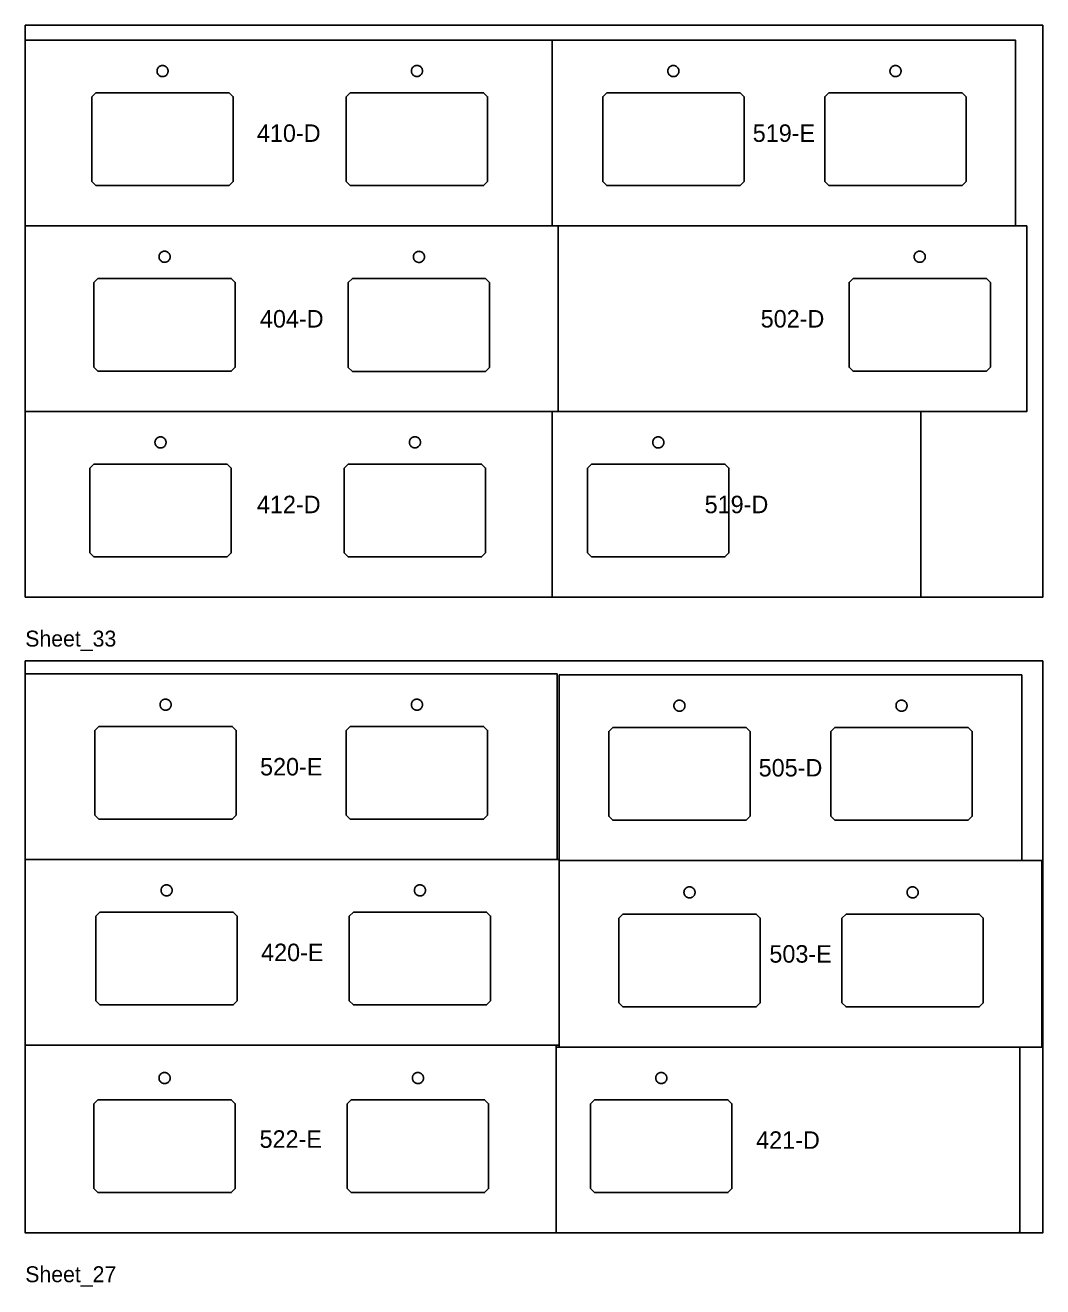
# Model space of a CAD drawing. Header units: millimetres. Extents: x 0 to 20200, y 0 to 17898.
# Drawn here: x 6800 to 10000, y 9831 to 13800 of the extents above; entities that cross this region are included whole.
import ezdxf
from ezdxf.enums import TextEntityAlignment as Align

# ---------------------------------------------------------------- set-up
doc = ezdxf.new("R2010")
doc.units = ezdxf.units.MM
for name, color, linetype in [('HOLES', 7, 'Continuous'), ('NUMBERS', 7, 'Continuous'), ('OUTER', 7, 'Continuous'), ('SHEET_BORDER', 7, 'Continuous')]:
    doc.layers.add(name, color=color, linetype=linetype)

msp = doc.modelspace()

# ---------------------------------------------------------------- linework, layer by layer
at = {"layer": 'HOLES', "color": 5}
for points in [[(7249.3, 13655.8), (7249.2, 13657.5), (7248.9, 13659.2), (7248.5, 13660.9), (7247.9, 13662.5), (7247.1, 13664.1), (7246.2, 13665.6), (7245.2, 13667), (7244, 13668.3), (7242.7, 13669.4), (7241.3, 13670.4), (7239.8, 13671.3), (7238.2, 13672), (7236.5, 13672.6), (7234.8, 13673), (7233.1, 13673.2), (7231.4, 13673.2), (7229.6, 13673.1), (7227.9, 13672.8), (7226.2, 13672.3), (7224.6, 13671.7), (7223.1, 13670.9), (7221.6, 13669.9), (7220.2, 13668.9), (7219, 13667.6), (7217.9, 13666.3), (7216.9, 13664.9), (7216.1, 13663.3), (7215.4, 13661.7), (7214.9, 13660.1), (7214.5, 13658.4), (7214.4, 13656.6), (7214.4, 13654.9), (7214.5, 13653.2), (7214.9, 13651.5), (7215.4, 13649.8), (7216.1, 13648.2), (7216.9, 13646.7), (7217.9, 13645.2), (7219, 13643.9), (7220.2, 13642.7), (7221.6, 13641.6), (7223.1, 13640.6), (7224.6, 13639.8), (7226.2, 13639.2), (7227.9, 13638.7), (7229.6, 13638.4), (7231.4, 13638.3), (7233.1, 13638.3), (7234.8, 13638.6), (7236.5, 13639), (7238.2, 13639.5), (7239.8, 13640.2), (7241.3, 13641.1), (7242.7, 13642.1), (7244, 13643.3), (7245.2, 13644.5), (7246.2, 13645.9), (7247.1, 13647.4), (7247.9, 13649), (7248.5, 13650.6), (7248.9, 13652.3), (7249.2, 13654), (7249.3, 13655.8)], [(8049.4, 13656), (8049.3, 13657.8), (8049, 13659.5), (8048.6, 13661.2), (8048, 13662.8), (8047.2, 13664.4), (8046.3, 13665.9), (8045.3, 13667.3), (8044.1, 13668.6), (8042.8, 13669.7), (8041.4, 13670.7), (8039.9, 13671.6), (8038.3, 13672.3), (8036.6, 13672.9), (8034.9, 13673.2), (8033.2, 13673.5), (8031.5, 13673.5), (8029.7, 13673.4), (8028, 13673.1), (8026.3, 13672.6), (8024.7, 13672), (8023.2, 13671.2), (8021.7, 13670.2), (8020.3, 13669.1), (8019.1, 13667.9), (8018, 13666.6), (8017, 13665.2), (8016.2, 13663.6), (8015.5, 13662), (8015, 13660.4), (8014.6, 13658.7), (8014.5, 13656.9), (8014.5, 13655.2), (8014.6, 13653.4), (8015, 13651.7), (8015.5, 13650.1), (8016.2, 13648.5), (8017, 13646.9), (8018, 13645.5), (8019.1, 13644.2), (8020.3, 13643), (8021.7, 13641.9), (8023.2, 13640.9), (8024.7, 13640.1), (8026.3, 13639.5), (8028, 13639), (8029.7, 13638.7), (8031.5, 13638.6), (8033.2, 13638.6), (8034.9, 13638.9), (8036.6, 13639.2), (8038.3, 13639.8), (8039.9, 13640.5), (8041.4, 13641.4), (8042.8, 13642.4), (8044.1, 13643.5), (8045.3, 13644.8), (8046.3, 13646.2), (8047.2, 13647.7), (8048, 13649.3), (8048.6, 13650.9), (8049, 13652.6), (8049.3, 13654.3), (8049.4, 13656)], [(8855.8, 13655.8), (8855.7, 13657.5), (8855.5, 13659.2), (8855, 13660.9), (8854.4, 13662.5), (8853.7, 13664.1), (8852.8, 13665.6), (8851.7, 13667), (8850.5, 13668.3), (8849.2, 13669.4), (8847.8, 13670.4), (8846.3, 13671.3), (8844.7, 13672), (8843.1, 13672.6), (8841.4, 13673), (8839.7, 13673.2), (8837.9, 13673.2), (8836.2, 13673.1), (8834.5, 13672.8), (8832.8, 13672.3), (8831.2, 13671.7), (8829.6, 13670.9), (8828.2, 13669.9), (8826.8, 13668.9), (8825.5, 13667.6), (8824.4, 13666.3), (8823.4, 13664.9), (8822.6, 13663.3), (8821.9, 13661.7), (8821.4, 13660.1), (8821.1, 13658.4), (8820.9, 13656.6), (8820.9, 13654.9), (8821.1, 13653.2), (8821.4, 13651.5), (8821.9, 13649.8), (8822.6, 13648.2), (8823.4, 13646.7), (8824.4, 13645.2), (8825.5, 13643.9), (8826.8, 13642.7), (8828.2, 13641.6), (8829.6, 13640.6), (8831.2, 13639.8), (8832.8, 13639.2), (8834.5, 13638.7), (8836.2, 13638.4), (8837.9, 13638.3), (8839.7, 13638.3), (8841.4, 13638.6), (8843.1, 13639), (8844.7, 13639.5), (8846.3, 13640.2), (8847.8, 13641.1), (8849.2, 13642.1), (8850.5, 13643.3), (8851.7, 13644.5), (8852.8, 13645.9), (8853.7, 13647.4), (8854.4, 13649), (8855, 13650.6), (8855.5, 13652.3), (8855.7, 13654), (8855.8, 13655.8)], [(9554.3, 13655.8), (9554.2, 13657.5), (9554, 13659.2), (9553.5, 13660.9), (9552.9, 13662.5), (9552.2, 13664.1), (9551.3, 13665.6), (9550.2, 13667), (9549, 13668.3), (9547.7, 13669.4), (9546.3, 13670.4), (9544.8, 13671.3), (9543.2, 13672), (9541.6, 13672.6), (9539.9, 13673), (9538.2, 13673.2), (9536.4, 13673.2), (9534.7, 13673.1), (9533, 13672.8), (9531.3, 13672.3), (9529.7, 13671.7), (9528.1, 13670.9), (9526.7, 13669.9), (9525.3, 13668.9), (9524, 13667.6), (9522.9, 13666.3), (9521.9, 13664.9), (9521.1, 13663.3), (9520.4, 13661.7), (9519.9, 13660.1), (9519.6, 13658.4), (9519.4, 13656.6), (9519.4, 13654.9), (9519.6, 13653.2), (9519.9, 13651.5), (9520.4, 13649.8), (9521.1, 13648.2), (9521.9, 13646.7), (9522.9, 13645.2), (9524, 13643.9), (9525.3, 13642.7), (9526.7, 13641.6), (9528.1, 13640.6), (9529.7, 13639.8), (9531.3, 13639.2), (9533, 13638.7), (9534.7, 13638.4), (9536.4, 13638.3), (9538.2, 13638.3), (9539.9, 13638.6), (9541.6, 13639), (9543.2, 13639.5), (9544.8, 13640.2), (9546.3, 13641.1), (9547.7, 13642.1), (9549, 13643.3), (9550.2, 13644.5), (9551.3, 13645.9), (9552.2, 13647.4), (9552.9, 13649), (9553.5, 13650.6), (9554, 13652.3), (9554.2, 13654), (9554.3, 13655.8)], [(7022.2, 13587.5), (7441.3, 13587.5), (7454, 13574.8), (7454, 13308.1), (7441.3, 13295.4), (7022.2, 13295.4), (7009.5, 13308.1), (7009.5, 13574.8), (7022.2, 13587.5)], [(7822.3, 13587.8), (8241.4, 13587.8), (8254.1, 13575.1), (8254.1, 13308.4), (8241.4, 13295.7), (7822.3, 13295.7), (7809.6, 13308.4), (7809.6, 13575.1), (7822.3, 13587.8)], [(8628.8, 13587.5), (9047.9, 13587.5), (9060.6, 13574.8), (9060.6, 13308.1), (9047.9, 13295.4), (8628.8, 13295.4), (8616.1, 13308.1), (8616.1, 13574.8), (8628.8, 13587.5)], [(9327.3, 13587.5), (9746.4, 13587.5), (9759.1, 13574.8), (9759.1, 13308.1), (9746.4, 13295.4), (9327.3, 13295.4), (9314.6, 13308.1), (9314.6, 13574.8), (9327.3, 13587.5)], [(7255.6, 13071.6), (7255.5, 13073.3), (7255.3, 13075), (7254.8, 13076.7), (7254.2, 13078.3), (7253.5, 13079.9), (7252.6, 13081.4), (7251.5, 13082.8), (7250.3, 13084.1), (7249, 13085.2), (7247.6, 13086.2), (7246.1, 13087.1), (7244.5, 13087.8), (7242.9, 13088.4), (7241.2, 13088.8), (7239.5, 13089), (7237.7, 13089), (7236, 13088.9), (7234.3, 13088.6), (7232.6, 13088.1), (7231, 13087.5), (7229.4, 13086.7), (7228, 13085.7), (7226.6, 13084.7), (7225.3, 13083.4), (7224.2, 13082.1), (7223.2, 13080.7), (7222.4, 13079.1), (7221.7, 13077.5), (7221.2, 13075.9), (7220.9, 13074.2), (7220.7, 13072.4), (7220.7, 13070.7), (7220.9, 13069), (7221.2, 13067.3), (7221.7, 13065.6), (7222.4, 13064), (7223.2, 13062.5), (7224.2, 13061), (7225.3, 13059.7), (7226.6, 13058.5), (7228, 13057.4), (7229.4, 13056.4), (7231, 13055.6), (7232.6, 13055), (7234.3, 13054.5), (7236, 13054.2), (7237.7, 13054.1), (7239.5, 13054.1), (7241.2, 13054.4), (7242.9, 13054.8), (7244.5, 13055.3), (7246.1, 13056), (7247.6, 13056.9), (7249, 13057.9), (7250.3, 13059.1), (7251.5, 13060.3), (7252.6, 13061.7), (7253.5, 13063.2), (7254.2, 13064.8), (7254.8, 13066.4), (7255.3, 13068.1), (7255.5, 13069.8), (7255.6, 13071.6)], [(8055.7, 13071.1), (8055.6, 13072.9), (8055.4, 13074.6), (8054.9, 13076.3), (8054.3, 13077.9), (8053.6, 13079.5), (8052.7, 13081), (8051.6, 13082.4), (8050.4, 13083.6), (8049.1, 13084.8), (8047.7, 13085.8), (8046.2, 13086.7), (8044.6, 13087.4), (8043, 13087.9), (8041.3, 13088.3), (8039.6, 13088.5), (8037.8, 13088.6), (8036.1, 13088.5), (8034.4, 13088.2), (8032.7, 13087.7), (8031.1, 13087.1), (8029.5, 13086.3), (8028.1, 13085.3), (8026.7, 13084.2), (8025.4, 13083), (8024.3, 13081.7), (8023.3, 13080.2), (8022.5, 13078.7), (8021.8, 13077.1), (8021.3, 13075.4), (8021, 13073.7), (8020.8, 13072), (8020.8, 13070.3), (8021, 13068.5), (8021.3, 13066.8), (8021.8, 13065.2), (8022.5, 13063.6), (8023.3, 13062), (8024.3, 13060.6), (8025.4, 13059.3), (8026.7, 13058), (8028.1, 13057), (8029.5, 13056), (8031.1, 13055.2), (8032.7, 13054.6), (8034.4, 13054.1), (8036.1, 13053.8), (8037.8, 13053.7), (8039.6, 13053.7), (8041.3, 13053.9), (8043, 13054.3), (8044.6, 13054.9), (8046.2, 13055.6), (8047.7, 13056.5), (8049.1, 13057.5), (8050.4, 13058.6), (8051.6, 13059.9), (8052.7, 13061.3), (8053.6, 13062.8), (8054.3, 13064.4), (8054.9, 13066), (8055.4, 13067.7), (8055.6, 13069.4), (8055.7, 13071.1)], [(9630.5, 13071.6), (9630.4, 13073.3), (9630.2, 13075), (9629.7, 13076.7), (9629.1, 13078.3), (9628.4, 13079.9), (9627.5, 13081.4), (9626.4, 13082.8), (9625.2, 13084.1), (9623.9, 13085.2), (9622.5, 13086.2), (9621, 13087.1), (9619.4, 13087.8), (9617.8, 13088.4), (9616.1, 13088.8), (9614.4, 13089), (9612.6, 13089), (9610.9, 13088.9), (9609.2, 13088.6), (9607.5, 13088.1), (9605.9, 13087.5), (9604.3, 13086.7), (9602.9, 13085.7), (9601.5, 13084.7), (9600.2, 13083.4), (9599.1, 13082.1), (9598.1, 13080.7), (9597.3, 13079.1), (9596.6, 13077.5), (9596.1, 13075.9), (9595.8, 13074.2), (9595.6, 13072.4), (9595.6, 13070.7), (9595.8, 13069), (9596.1, 13067.3), (9596.6, 13065.6), (9597.3, 13064), (9598.1, 13062.5), (9599.1, 13061), (9600.2, 13059.7), (9601.5, 13058.5), (9602.9, 13057.4), (9604.3, 13056.4), (9605.9, 13055.6), (9607.5, 13055), (9609.2, 13054.5), (9610.9, 13054.2), (9612.6, 13054.1), (9614.4, 13054.1), (9616.1, 13054.4), (9617.8, 13054.8), (9619.4, 13055.3), (9621, 13056), (9622.5, 13056.9), (9623.9, 13057.9), (9625.2, 13059.1), (9626.4, 13060.3), (9627.5, 13061.7), (9628.4, 13063.2), (9629.1, 13064.8), (9629.7, 13066.4), (9630.2, 13068.1), (9630.4, 13069.8), (9630.5, 13071.6)], [(7028.6, 13003.3), (7447.7, 13003.3), (7460.4, 12990.6), (7460.4, 12723.9), (7447.7, 12711.2), (7028.6, 12711.2), (7015.9, 12723.9), (7015.9, 12990.6), (7028.6, 13003.3)], [(7828.7, 13002.9), (8247.8, 13002.9), (8260.5, 12990.2), (8260.5, 12723.5), (8247.8, 12710.8), (7828.7, 12710.8), (7816, 12723.5), (7816, 12990.2), (7828.7, 13002.9)], [(9403.5, 13003.3), (9822.6, 13003.3), (9835.3, 12990.6), (9835.3, 12723.9), (9822.6, 12711.2), (9403.5, 12711.2), (9390.8, 12723.9), (9390.8, 12990.6), (9403.5, 13003.3)], [(7242.9, 12487.4), (7242.8, 12489.1), (7242.6, 12490.8), (7242.1, 12492.5), (7241.5, 12494.1), (7240.8, 12495.7), (7239.9, 12497.2), (7238.8, 12498.6), (7237.6, 12499.9), (7236.3, 12501), (7234.9, 12502), (7233.4, 12502.9), (7231.8, 12503.6), (7230.2, 12504.2), (7228.5, 12504.6), (7226.8, 12504.8), (7225, 12504.8), (7223.3, 12504.7), (7221.6, 12504.4), (7219.9, 12503.9), (7218.3, 12503.3), (7216.7, 12502.5), (7215.3, 12501.5), (7213.9, 12500.5), (7212.6, 12499.2), (7211.5, 12497.9), (7210.5, 12496.5), (7209.7, 12494.9), (7209, 12493.3), (7208.5, 12491.7), (7208.2, 12490), (7208, 12488.2), (7208, 12486.5), (7208.2, 12484.8), (7208.5, 12483.1), (7209, 12481.4), (7209.7, 12479.8), (7210.5, 12478.3), (7211.5, 12476.8), (7212.6, 12475.5), (7213.9, 12474.3), (7215.3, 12473.2), (7216.7, 12472.2), (7218.3, 12471.4), (7219.9, 12470.8), (7221.6, 12470.3), (7223.3, 12470), (7225, 12469.9), (7226.8, 12469.9), (7228.5, 12470.2), (7230.2, 12470.6), (7231.8, 12471.1), (7233.4, 12471.8), (7234.9, 12472.7), (7236.3, 12473.7), (7237.6, 12474.9), (7238.8, 12476.1), (7239.9, 12477.5), (7240.8, 12479), (7241.5, 12480.6), (7242.1, 12482.2), (7242.6, 12483.9), (7242.8, 12485.6), (7242.9, 12487.4)], [(8043, 12487.6), (8042.9, 12489.4), (8042.7, 12491.1), (8042.2, 12492.8), (8041.6, 12494.4), (8040.9, 12496), (8040, 12497.5), (8038.9, 12498.9), (8037.7, 12500.2), (8036.4, 12501.3), (8035, 12502.3), (8033.5, 12503.2), (8031.9, 12503.9), (8030.3, 12504.5), (8028.6, 12504.8), (8026.9, 12505.1), (8025.1, 12505.1), (8023.4, 12505), (8021.7, 12504.7), (8020, 12504.2), (8018.4, 12503.6), (8016.8, 12502.8), (8015.4, 12501.8), (8014, 12500.7), (8012.7, 12499.5), (8011.6, 12498.2), (8010.6, 12496.8), (8009.8, 12495.2), (8009.1, 12493.6), (8008.6, 12492), (8008.3, 12490.3), (8008.1, 12488.5), (8008.1, 12486.8), (8008.3, 12485), (8008.6, 12483.3), (8009.1, 12481.7), (8009.8, 12480.1), (8010.6, 12478.5), (8011.6, 12477.1), (8012.7, 12475.8), (8014, 12474.6), (8015.4, 12473.5), (8016.8, 12472.5), (8018.4, 12471.7), (8020, 12471.1), (8021.7, 12470.6), (8023.4, 12470.3), (8025.1, 12470.2), (8026.9, 12470.2), (8028.6, 12470.5), (8030.3, 12470.8), (8031.9, 12471.4), (8033.5, 12472.1), (8035, 12473), (8036.4, 12474), (8037.7, 12475.1), (8038.9, 12476.4), (8040, 12477.8), (8040.9, 12479.3), (8041.6, 12480.9), (8042.2, 12482.5), (8042.7, 12484.2), (8042.9, 12485.9), (8043, 12487.6)], [(8808.2, 12487.4), (8808.1, 12489.1), (8807.8, 12490.8), (8807.4, 12492.5), (8806.8, 12494.1), (8806.1, 12495.7), (8805.2, 12497.2), (8804.1, 12498.6), (8802.9, 12499.9), (8801.6, 12501), (8800.2, 12502), (8798.7, 12502.9), (8797.1, 12503.6), (8795.5, 12504.2), (8793.8, 12504.6), (8792, 12504.8), (8790.3, 12504.8), (8788.6, 12504.7), (8786.8, 12504.4), (8785.2, 12503.9), (8783.5, 12503.3), (8782, 12502.5), (8780.5, 12501.5), (8779.2, 12500.5), (8777.9, 12499.2), (8776.8, 12497.9), (8775.8, 12496.5), (8775, 12494.9), (8774.3, 12493.3), (8773.8, 12491.7), (8773.5, 12490), (8773.3, 12488.2), (8773.3, 12486.5), (8773.5, 12484.8), (8773.8, 12483.1), (8774.3, 12481.4), (8775, 12479.8), (8775.8, 12478.3), (8776.8, 12476.8), (8777.9, 12475.5), (8779.2, 12474.3), (8780.5, 12473.2), (8782, 12472.2), (8783.5, 12471.4), (8785.2, 12470.8), (8786.8, 12470.3), (8788.6, 12470), (8790.3, 12469.9), (8792, 12469.9), (8793.8, 12470.2), (8795.5, 12470.6), (8797.1, 12471.1), (8798.7, 12471.8), (8800.2, 12472.7), (8801.6, 12473.7), (8802.9, 12474.9), (8804.1, 12476.1), (8805.2, 12477.5), (8806.1, 12479), (8806.8, 12480.6), (8807.4, 12482.2), (8807.8, 12483.9), (8808.1, 12485.6), (8808.2, 12487.4)], [(7015.9, 12419.1), (7435, 12419.1), (7447.7, 12406.4), (7447.7, 12139.7), (7435, 12127), (7015.9, 12127), (7003.2, 12139.7), (7003.2, 12406.4), (7015.9, 12419.1)], [(7816, 12419.4), (8235.1, 12419.4), (8247.8, 12406.7), (8247.8, 12140), (8235.1, 12127.3), (7816, 12127.3), (7803.3, 12140), (7803.3, 12406.7), (7816, 12419.4)], [(8581.2, 12419.1), (9000.3, 12419.1), (9013, 12406.4), (9013, 12139.7), (9000.3, 12127), (8581.2, 12127), (8568.5, 12139.7), (8568.5, 12406.4), (8581.2, 12419.1)], [(7258.8, 11662.1), (7258.7, 11663.9), (7258.4, 11665.6), (7258, 11667.3), (7257.4, 11668.9), (7256.7, 11670.5), (7255.8, 11671.9), (7254.7, 11673.3), (7253.5, 11674.6), (7252.2, 11675.8), (7250.8, 11676.8), (7249.3, 11677.7), (7247.7, 11678.4), (7246.1, 11678.9), (7244.4, 11679.3), (7242.6, 11679.5), (7240.9, 11679.6), (7239.2, 11679.4), (7237.4, 11679.1), (7235.8, 11678.7), (7234.1, 11678), (7232.6, 11677.2), (7231.1, 11676.3), (7229.8, 11675.2), (7228.5, 11674), (7227.4, 11672.7), (7226.4, 11671.2), (7225.6, 11669.7), (7224.9, 11668.1), (7224.4, 11666.4), (7224.1, 11664.7), (7223.9, 11663), (7223.9, 11661.2), (7224.1, 11659.5), (7224.4, 11657.8), (7224.9, 11656.1), (7225.6, 11654.5), (7226.4, 11653), (7227.4, 11651.6), (7228.5, 11650.2), (7229.8, 11649), (7231.1, 11647.9), (7232.6, 11647), (7234.1, 11646.2), (7235.8, 11645.6), (7237.4, 11645.1), (7239.2, 11644.8), (7240.9, 11644.7), (7242.6, 11644.7), (7244.4, 11644.9), (7246.1, 11645.3), (7247.7, 11645.9), (7249.3, 11646.6), (7250.8, 11647.4), (7252.2, 11648.5), (7253.5, 11649.6), (7254.7, 11650.9), (7255.8, 11652.3), (7256.7, 11653.8), (7257.4, 11655.3), (7258, 11657), (7258.4, 11658.7), (7258.7, 11660.4), (7258.8, 11662.1)], [(8049.4, 11662.1), (8049.3, 11663.9), (8049, 11665.6), (8048.6, 11667.3), (8048, 11668.9), (8047.2, 11670.5), (8046.3, 11671.9), (8045.3, 11673.3), (8044.1, 11674.6), (8042.8, 11675.8), (8041.4, 11676.8), (8039.9, 11677.7), (8038.3, 11678.4), (8036.6, 11678.9), (8034.9, 11679.3), (8033.2, 11679.5), (8031.5, 11679.6), (8029.7, 11679.4), (8028, 11679.1), (8026.3, 11678.7), (8024.7, 11678), (8023.2, 11677.2), (8021.7, 11676.3), (8020.3, 11675.2), (8019.1, 11674), (8018, 11672.7), (8017, 11671.2), (8016.2, 11669.7), (8015.5, 11668.1), (8015, 11666.4), (8014.6, 11664.7), (8014.5, 11663), (8014.5, 11661.2), (8014.6, 11659.5), (8015, 11657.8), (8015.5, 11656.1), (8016.2, 11654.5), (8017, 11653), (8018, 11651.6), (8019.1, 11650.2), (8020.3, 11649), (8021.7, 11647.9), (8023.2, 11647), (8024.7, 11646.2), (8026.3, 11645.6), (8028, 11645.1), (8029.7, 11644.8), (8031.5, 11644.7), (8033.2, 11644.7), (8034.9, 11644.9), (8036.6, 11645.3), (8038.3, 11645.9), (8039.9, 11646.6), (8041.4, 11647.4), (8042.8, 11648.5), (8044.1, 11649.6), (8045.3, 11650.9), (8046.3, 11652.3), (8047.2, 11653.8), (8048, 11655.3), (8048.6, 11657), (8049, 11658.7), (8049.3, 11660.4), (8049.4, 11662.1)], [(8874.9, 11658.9), (8874.8, 11660.7), (8874.5, 11662.4), (8874.1, 11664.1), (8873.5, 11665.7), (8872.7, 11667.3), (8871.8, 11668.8), (8870.8, 11670.2), (8869.6, 11671.4), (8868.3, 11672.6), (8866.9, 11673.6), (8865.4, 11674.5), (8863.8, 11675.2), (8862.1, 11675.7), (8860.4, 11676.1), (8858.7, 11676.4), (8857, 11676.4), (8855.2, 11676.3), (8853.5, 11676), (8851.8, 11675.5), (8850.2, 11674.9), (8848.7, 11674.1), (8847.2, 11673.1), (8845.8, 11672), (8844.6, 11670.8), (8843.5, 11669.5), (8842.5, 11668), (8841.7, 11666.5), (8841, 11664.9), (8840.5, 11663.2), (8840.1, 11661.5), (8840, 11659.8), (8840, 11658.1), (8840.1, 11656.3), (8840.5, 11654.6), (8841, 11653), (8841.7, 11651.4), (8842.5, 11649.8), (8843.5, 11648.4), (8844.6, 11647.1), (8845.8, 11645.8), (8847.2, 11644.8), (8848.7, 11643.8), (8850.2, 11643), (8851.8, 11642.4), (8853.5, 11641.9), (8855.2, 11641.6), (8857, 11641.5), (8858.7, 11641.5), (8860.4, 11641.7), (8862.1, 11642.1), (8863.8, 11642.7), (8865.4, 11643.4), (8866.9, 11644.3), (8868.3, 11645.3), (8869.6, 11646.4), (8870.8, 11647.7), (8871.8, 11649.1), (8872.7, 11650.6), (8873.5, 11652.2), (8874.1, 11653.8), (8874.5, 11655.5), (8874.8, 11657.2), (8874.9, 11658.9)], [(9573.4, 11658.9), (9573.3, 11660.7), (9573, 11662.4), (9572.6, 11664.1), (9572, 11665.7), (9571.2, 11667.3), (9570.3, 11668.8), (9569.3, 11670.2), (9568.1, 11671.4), (9566.8, 11672.6), (9565.4, 11673.6), (9563.9, 11674.5), (9562.3, 11675.2), (9560.6, 11675.7), (9558.9, 11676.1), (9557.2, 11676.4), (9555.5, 11676.4), (9553.7, 11676.3), (9552, 11676), (9550.3, 11675.5), (9548.7, 11674.9), (9547.2, 11674.1), (9545.7, 11673.1), (9544.3, 11672), (9543.1, 11670.8), (9542, 11669.5), (9541, 11668), (9540.2, 11666.5), (9539.5, 11664.9), (9539, 11663.2), (9538.6, 11661.5), (9538.5, 11659.8), (9538.5, 11658.1), (9538.6, 11656.3), (9539, 11654.6), (9539.5, 11653), (9540.2, 11651.4), (9541, 11649.8), (9542, 11648.4), (9543.1, 11647.1), (9544.3, 11645.8), (9545.7, 11644.8), (9547.2, 11643.8), (9548.7, 11643), (9550.3, 11642.4), (9552, 11641.9), (9553.7, 11641.6), (9555.5, 11641.5), (9557.2, 11641.5), (9558.9, 11641.7), (9560.6, 11642.1), (9562.3, 11642.7), (9563.9, 11643.4), (9565.4, 11644.3), (9566.8, 11645.3), (9568.1, 11646.4), (9569.3, 11647.7), (9570.3, 11649.1), (9571.2, 11650.6), (9572, 11652.2), (9572.6, 11653.8), (9573, 11655.5), (9573.3, 11657.2), (9573.4, 11658.9)], [(7031.8, 11593.9), (7450.9, 11593.9), (7463.6, 11581.2), (7463.6, 11314.5), (7450.9, 11301.8), (7031.8, 11301.8), (7019.1, 11314.5), (7019.1, 11581.2), (7031.8, 11593.9)], [(7822.3, 11593.9), (8241.4, 11593.9), (8254.1, 11581.2), (8254.1, 11314.5), (8241.4, 11301.8), (7822.3, 11301.8), (7809.6, 11314.5), (7809.6, 11581.2), (7822.3, 11593.9)], [(8647.8, 11590.7), (9066.9, 11590.7), (9079.6, 11578), (9079.6, 11311.3), (9066.9, 11298.6), (8647.8, 11298.6), (8635.1, 11311.3), (8635.1, 11578), (8647.8, 11590.7)], [(9346.3, 11590.7), (9765.4, 11590.7), (9778.1, 11578), (9778.1, 11311.3), (9765.4, 11298.6), (9346.3, 11298.6), (9333.6, 11311.3), (9333.6, 11578), (9346.3, 11590.7)], [(7262, 11077.9), (7261.9, 11079.7), (7261.6, 11081.4), (7261.2, 11083.1), (7260.6, 11084.7), (7259.8, 11086.3), (7258.9, 11087.7), (7257.9, 11089.1), (7256.7, 11090.4), (7255.4, 11091.6), (7254, 11092.6), (7252.5, 11093.5), (7250.9, 11094.2), (7249.2, 11094.7), (7247.5, 11095.1), (7245.8, 11095.3), (7244.1, 11095.4), (7242.3, 11095.2), (7240.6, 11094.9), (7238.9, 11094.5), (7237.3, 11093.8), (7235.8, 11093), (7234.3, 11092.1), (7232.9, 11091), (7231.7, 11089.8), (7230.6, 11088.5), (7229.6, 11087), (7228.8, 11085.5), (7228.1, 11083.9), (7227.6, 11082.2), (7227.2, 11080.5), (7227.1, 11078.8), (7227.1, 11077), (7227.2, 11075.3), (7227.6, 11073.6), (7228.1, 11071.9), (7228.8, 11070.3), (7229.6, 11068.8), (7230.6, 11067.4), (7231.7, 11066), (7232.9, 11064.8), (7234.3, 11063.7), (7235.8, 11062.8), (7237.3, 11062), (7238.9, 11061.4), (7240.6, 11060.9), (7242.3, 11060.6), (7244.1, 11060.5), (7245.8, 11060.5), (7247.5, 11060.7), (7249.2, 11061.1), (7250.9, 11061.7), (7252.5, 11062.4), (7254, 11063.2), (7255.4, 11064.3), (7256.7, 11065.4), (7257.9, 11066.7), (7258.9, 11068.1), (7259.8, 11069.6), (7260.6, 11071.1), (7261.2, 11072.8), (7261.6, 11074.5), (7261.9, 11076.2), (7262, 11077.9)], [(8058.9, 11077.9), (8058.8, 11079.7), (8058.5, 11081.4), (8058.1, 11083.1), (8057.5, 11084.7), (8056.8, 11086.3), (8055.9, 11087.7), (8054.8, 11089.1), (8053.6, 11090.4), (8052.3, 11091.6), (8050.9, 11092.6), (8049.4, 11093.5), (8047.8, 11094.2), (8046.2, 11094.7), (8044.5, 11095.1), (8042.7, 11095.3), (8041, 11095.4), (8039.3, 11095.2), (8037.5, 11094.9), (8035.9, 11094.5), (8034.2, 11093.8), (8032.7, 11093), (8031.2, 11092.1), (8029.9, 11091), (8028.6, 11089.8), (8027.5, 11088.5), (8026.5, 11087), (8025.7, 11085.5), (8025, 11083.9), (8024.5, 11082.2), (8024.2, 11080.5), (8024, 11078.8), (8024, 11077), (8024.2, 11075.3), (8024.5, 11073.6), (8025, 11071.9), (8025.7, 11070.3), (8026.5, 11068.8), (8027.5, 11067.4), (8028.6, 11066), (8029.9, 11064.8), (8031.2, 11063.7), (8032.7, 11062.8), (8034.2, 11062), (8035.9, 11061.4), (8037.5, 11060.9), (8039.3, 11060.6), (8041, 11060.5), (8042.7, 11060.5), (8044.5, 11060.7), (8046.2, 11061.1), (8047.8, 11061.7), (8049.4, 11062.4), (8050.9, 11063.2), (8052.3, 11064.3), (8053.6, 11065.4), (8054.8, 11066.7), (8055.9, 11068.1), (8056.8, 11069.6), (8057.5, 11071.1), (8058.1, 11072.8), (8058.5, 11074.5), (8058.8, 11076.2), (8058.9, 11077.9)], [(8906.6, 11071.6), (8906.5, 11073.3), (8906.3, 11075), (8905.8, 11076.7), (8905.2, 11078.3), (8904.5, 11079.9), (8903.6, 11081.4), (8902.5, 11082.8), (8901.3, 11084.1), (8900, 11085.2), (8898.6, 11086.2), (8897.1, 11087.1), (8895.5, 11087.8), (8893.9, 11088.4), (8892.2, 11088.8), (8890.5, 11089), (8888.7, 11089), (8887, 11088.9), (8885.3, 11088.6), (8883.6, 11088.1), (8882, 11087.5), (8880.4, 11086.7), (8879, 11085.7), (8877.6, 11084.7), (8876.3, 11083.4), (8875.2, 11082.1), (8874.2, 11080.7), (8873.4, 11079.1), (8872.7, 11077.5), (8872.2, 11075.9), (8871.9, 11074.2), (8871.7, 11072.4), (8871.7, 11070.7), (8871.9, 11069), (8872.2, 11067.3), (8872.7, 11065.6), (8873.4, 11064), (8874.2, 11062.5), (8875.2, 11061), (8876.3, 11059.7), (8877.6, 11058.5), (8879, 11057.4), (8880.4, 11056.4), (8882, 11055.6), (8883.6, 11055), (8885.3, 11054.5), (8887, 11054.2), (8888.7, 11054.1), (8890.5, 11054.1), (8892.2, 11054.4), (8893.9, 11054.8), (8895.5, 11055.3), (8897.1, 11056), (8898.6, 11056.9), (8900, 11057.9), (8901.3, 11059.1), (8902.5, 11060.3), (8903.6, 11061.7), (8904.5, 11063.2), (8905.2, 11064.8), (8905.8, 11066.4), (8906.3, 11068.1), (8906.5, 11069.8), (8906.6, 11071.6)], [(9608.3, 11071.6), (9608.2, 11073.3), (9607.9, 11075), (9607.5, 11076.7), (9606.9, 11078.3), (9606.2, 11079.9), (9605.3, 11081.4), (9604.2, 11082.8), (9603, 11084.1), (9601.7, 11085.2), (9600.3, 11086.2), (9598.8, 11087.1), (9597.2, 11087.8), (9595.6, 11088.4), (9593.9, 11088.8), (9592.1, 11089), (9590.4, 11089), (9588.7, 11088.9), (9586.9, 11088.6), (9585.3, 11088.1), (9583.6, 11087.5), (9582.1, 11086.7), (9580.6, 11085.7), (9579.3, 11084.7), (9578, 11083.4), (9576.9, 11082.1), (9575.9, 11080.7), (9575.1, 11079.1), (9574.4, 11077.5), (9573.9, 11075.9), (9573.6, 11074.2), (9573.4, 11072.4), (9573.4, 11070.7), (9573.6, 11069), (9573.9, 11067.3), (9574.4, 11065.6), (9575.1, 11064), (9575.9, 11062.5), (9576.9, 11061), (9578, 11059.7), (9579.3, 11058.5), (9580.6, 11057.4), (9582.1, 11056.4), (9583.6, 11055.6), (9585.3, 11055), (9586.9, 11054.5), (9588.7, 11054.2), (9590.4, 11054.1), (9592.1, 11054.1), (9593.9, 11054.4), (9595.6, 11054.8), (9597.2, 11055.3), (9598.8, 11056), (9600.3, 11056.9), (9601.7, 11057.9), (9603, 11059.1), (9604.2, 11060.3), (9605.3, 11061.7), (9606.2, 11063.2), (9606.9, 11064.8), (9607.5, 11066.4), (9607.9, 11068.1), (9608.2, 11069.8), (9608.3, 11071.6)], [(7035, 11009.7), (7454, 11009.7), (7466.8, 10996.9), (7466.8, 10730.3), (7454, 10717.6), (7035, 10717.6), (7022.2, 10730.3), (7022.2, 10996.9), (7035, 11009.7)], [(7831.9, 11009.7), (8251, 11009.7), (8263.7, 10996.9), (8263.7, 10730.3), (8251, 10717.6), (7831.9, 10717.6), (7819.2, 10730.3), (7819.2, 10996.9), (7831.9, 11009.7)], [(8679.6, 11003.3), (9098.7, 11003.3), (9111.4, 10990.6), (9111.4, 10723.9), (9098.7, 10711.2), (8679.6, 10711.2), (8666.9, 10723.9), (8666.9, 10990.6), (8679.6, 11003.3)], [(9381.3, 11003.3), (9800.4, 11003.3), (9813.1, 10990.6), (9813.1, 10723.9), (9800.4, 10711.2), (9381.3, 10711.2), (9368.6, 10723.9), (9368.6, 10990.6), (9381.3, 11003.3)], [(7255.6, 10487.4), (7255.5, 10489.1), (7255.3, 10490.8), (7254.8, 10492.5), (7254.2, 10494.1), (7253.5, 10495.7), (7252.6, 10497.2), (7251.5, 10498.6), (7250.3, 10499.9), (7249, 10501), (7247.6, 10502), (7246.1, 10502.9), (7244.5, 10503.6), (7242.9, 10504.2), (7241.2, 10504.6), (7239.5, 10504.8), (7237.7, 10504.8), (7236, 10504.7), (7234.3, 10504.4), (7232.6, 10503.9), (7231, 10503.3), (7229.4, 10502.5), (7228, 10501.5), (7226.6, 10500.5), (7225.3, 10499.2), (7224.2, 10497.9), (7223.2, 10496.5), (7222.4, 10494.9), (7221.7, 10493.3), (7221.2, 10491.7), (7220.9, 10490), (7220.7, 10488.2), (7220.7, 10486.5), (7220.9, 10484.8), (7221.2, 10483.1), (7221.7, 10481.4), (7222.4, 10479.8), (7223.2, 10478.3), (7224.2, 10476.8), (7225.3, 10475.5), (7226.6, 10474.3), (7228, 10473.2), (7229.4, 10472.2), (7231, 10471.4), (7232.6, 10470.8), (7234.3, 10470.3), (7236, 10470), (7237.7, 10469.9), (7239.5, 10469.9), (7241.2, 10470.2), (7242.9, 10470.6), (7244.5, 10471.1), (7246.1, 10471.8), (7247.6, 10472.7), (7249, 10473.7), (7250.3, 10474.9), (7251.5, 10476.1), (7252.6, 10477.5), (7253.5, 10479), (7254.2, 10480.6), (7254.8, 10482.2), (7255.3, 10483.9), (7255.5, 10485.6), (7255.6, 10487.4)], [(8052.5, 10487.4), (8052.5, 10489.1), (8052.2, 10490.8), (8051.8, 10492.5), (8051.2, 10494.1), (8050.4, 10495.7), (8049.5, 10497.2), (8048.5, 10498.6), (8047.3, 10499.9), (8046, 10501), (8044.5, 10502), (8043, 10502.9), (8041.5, 10503.6), (8039.8, 10504.2), (8038.1, 10504.6), (8036.4, 10504.8), (8034.6, 10504.8), (8032.9, 10504.7), (8031.2, 10504.4), (8029.5, 10503.9), (8027.9, 10503.3), (8026.3, 10502.5), (8024.9, 10501.5), (8023.5, 10500.5), (8022.3, 10499.2), (8021.2, 10497.9), (8020.2, 10496.5), (8019.3, 10494.9), (8018.7, 10493.3), (8018.2, 10491.7), (8017.8, 10490), (8017.6, 10488.2), (8017.6, 10486.5), (8017.8, 10484.8), (8018.2, 10483.1), (8018.7, 10481.4), (8019.3, 10479.8), (8020.2, 10478.3), (8021.2, 10476.8), (8022.3, 10475.5), (8023.5, 10474.3), (8024.9, 10473.2), (8026.3, 10472.2), (8027.9, 10471.4), (8029.5, 10470.8), (8031.2, 10470.3), (8032.9, 10470), (8034.6, 10469.9), (8036.4, 10469.9), (8038.1, 10470.2), (8039.8, 10470.6), (8041.5, 10471.1), (8043, 10471.8), (8044.5, 10472.7), (8046, 10473.7), (8047.3, 10474.9), (8048.5, 10476.1), (8049.5, 10477.5), (8050.4, 10479), (8051.2, 10480.6), (8051.8, 10482.2), (8052.2, 10483.9), (8052.5, 10485.6), (8052.5, 10487.4)], [(8817.7, 10487.4), (8817.6, 10489.1), (8817.4, 10490.8), (8816.9, 10492.5), (8816.3, 10494.1), (8815.6, 10495.7), (8814.7, 10497.2), (8813.6, 10498.6), (8812.4, 10499.9), (8811.1, 10501), (8809.7, 10502), (8808.2, 10502.9), (8806.6, 10503.6), (8805, 10504.2), (8803.3, 10504.6), (8801.6, 10504.8), (8799.8, 10504.8), (8798.1, 10504.7), (8796.4, 10504.4), (8794.7, 10503.9), (8793.1, 10503.3), (8791.5, 10502.5), (8790.1, 10501.5), (8788.7, 10500.5), (8787.4, 10499.2), (8786.3, 10497.9), (8785.3, 10496.5), (8784.5, 10494.9), (8783.8, 10493.3), (8783.3, 10491.7), (8783, 10490), (8782.8, 10488.2), (8782.8, 10486.5), (8783, 10484.8), (8783.3, 10483.1), (8783.8, 10481.4), (8784.5, 10479.8), (8785.3, 10478.3), (8786.3, 10476.8), (8787.4, 10475.5), (8788.7, 10474.3), (8790.1, 10473.2), (8791.5, 10472.2), (8793.1, 10471.4), (8794.7, 10470.8), (8796.4, 10470.3), (8798.1, 10470), (8799.8, 10469.9), (8801.6, 10469.9), (8803.3, 10470.2), (8805, 10470.6), (8806.6, 10471.1), (8808.2, 10471.8), (8809.7, 10472.7), (8811.1, 10473.7), (8812.4, 10474.9), (8813.6, 10476.1), (8814.7, 10477.5), (8815.6, 10479), (8816.3, 10480.6), (8816.9, 10482.2), (8817.4, 10483.9), (8817.6, 10485.6), (8817.7, 10487.4)], [(7028.6, 10419.1), (7447.7, 10419.1), (7460.4, 10406.4), (7460.4, 10139.7), (7447.7, 10127), (7028.6, 10127), (7015.9, 10139.7), (7015.9, 10406.4), (7028.6, 10419.1)], [(7825.5, 10419.1), (8244.6, 10419.1), (8257.3, 10406.4), (8257.3, 10139.7), (8244.6, 10127), (7825.5, 10127), (7812.8, 10139.7), (7812.8, 10406.4), (7825.5, 10419.1)], [(8590.7, 10419.1), (9009.8, 10419.1), (9022.5, 10406.4), (9022.5, 10139.7), (9009.8, 10127), (8590.7, 10127), (8578, 10139.7), (8578, 10406.4), (8590.7, 10419.1)]]:
    msp.add_lwpolyline(points, dxfattribs=at)
at = {"layer": 'OUTER'}
for points in [[(6800, 13752.6), (8457.3, 13752.6), (8457.3, 13171.6), (8454.2, 13168.4), (6800, 13168.4), (6800, 13752.6)], [(8457.3, 13752.6), (9914.7, 13752.6), (9914.7, 13171.6), (9911.5, 13168.4), (8457.3, 13168.4), (8457.3, 13752.6)], [(6800, 13168.4), (8476.4, 13168.4), (8476.4, 12584.2), (6800, 12584.2), (6800, 13168.4)], [(8476.4, 13168.4), (9949.6, 13168.4), (9949.6, 12584.2), (8476.4, 12584.2), (8476.4, 13168.4)], [(6800, 12584.2), (8457.3, 12584.2), (8457.3, 12000), (6803.2, 12000), (6800, 12003.2), (6800, 12584.2)], [(8457.3, 12584.2), (9616.2, 12584.2), (9616.2, 12000), (8460.5, 12000), (8457.3, 12003.2), (8457.3, 12584.2)], [(6800, 11759), (8473.2, 11759), (8473.2, 11174.8), (6800, 11174.8), (6800, 11759)], [(8479.6, 11755.8), (9933.7, 11755.8), (9933.7, 11171.6), (8482.7, 11171.6), (8479.6, 11174.8), (8479.6, 11755.8)], [(6800, 11174.8), (8479.6, 11174.8), (8479.6, 10590.6), (6800, 10590.6), (6800, 11174.8)], [(8479.6, 11171.6), (9997.2, 11171.6), (9997.2, 10584.2), (8479.6, 10584.2), (8479.6, 11171.6)], [(6800, 10590.6), (8470, 10590.6), (8470, 10000), (6800, 10000), (6800, 10590.6)], [(8470, 10584.2), (9927.4, 10584.2), (9927.4, 10003.2), (9924.2, 10000), (8470, 10000), (8470, 10584.2)]]:
    msp.add_lwpolyline(points, dxfattribs=at)
at = {"layer": 'SHEET_BORDER', "color": 1}
for points in [[(6800, 12000), (10000, 12000), (10000, 13800), (6800, 13800), (6800, 12000)], [(6800, 10000), (10000, 10000), (10000, 11800), (6800, 11800), (6800, 10000)]]:
    msp.add_lwpolyline(points, dxfattribs=at)

# ---------------------------------------------------------------- texts
at = {"layer": 'NUMBERS'}
for s, p in [('410-D', (7628.7, 13460.5)), ('519-E', (9186, 13460.5)), ('404-D', (7638.2, 12876.3)), ('502-D', (9213, 12876.3)), ('412-D', (7628.7, 12292.1)), ('519-D', (9036.8, 12292.1)), ('520-E', (7636.6, 11466.9)), ('505-D', (9206.7, 11463.7)), ('420-E', (7639.8, 10882.7)), ('503-E', (9238.4, 10877.9)), ('522-E', (7635, 10295.3)), ('421-D', (9198.7, 10292.1))]:
    msp.add_text(s, height=55, dxfattribs=at).set_placement(p, align=Align.MIDDLE_CENTER)
at = {"layer": 'SHEET_BORDER', "color": 1}
for s, p in [('Sheet_33', (6800, 11830)), ('Sheet_27', (6800, 9830))]:
    msp.add_text(s, height=50, dxfattribs=at).set_placement(p, align=Align.BOTTOM_LEFT)

doc.saveas('drawing.dxf')
